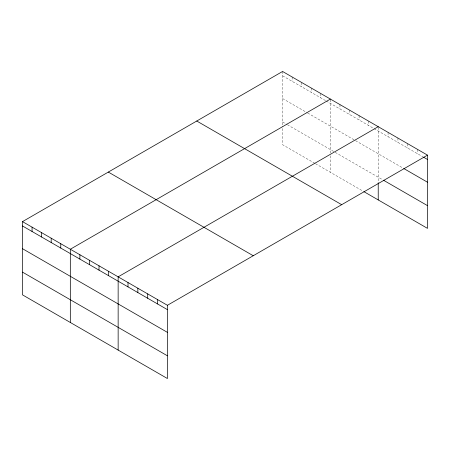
<?xml version="1.0" encoding="UTF-8"?>
<svg xmlns="http://www.w3.org/2000/svg" width="450" height="450" viewBox="0 0 450 450"><rect width="100%" height="100%" fill="white"/><g stroke="black" fill="none" stroke-linecap="round" stroke-linejoin="round"><path stroke-width="0.34" stroke-dasharray="2.25 1.69" d="M282.583 75.814L325.62 100.659M326.222 101.008L373.444 128.273M374.04 128.616L422.865 156.803M282.583 98.55L307.091 112.697M307.688 113.046L354.915 140.31M355.511 140.653L403.155 168.159M282.583 121.972L286.762 124.386M287.364 124.734L334.586 151.999M335.188 152.342L382.866 179.871M314.859 163.344L282.583 144.709L282.583 126.107M315.461 163.688L363.285 191.301M417.645 149.445L417.645 153.793M407.79 143.758L407.79 148.101M397.935 138.066L397.935 142.414M388.08 132.379L388.08 136.721M378.225 127.311L378.225 182.014M368.662 121.168L368.662 125.511M359.1 115.644L359.1 119.987M349.532 110.121L349.532 114.469M339.969 104.603L339.969 108.945M330.401 99.698L330.401 153.028M330.401 155.784L330.401 172.316M320.839 93.555L320.839 97.903M311.276 88.037L311.276 92.379M301.708 82.513L301.708 86.856M292.146 76.989L292.146 81.332M282.583 71.466L282.583 125.415"/><path stroke-width="0.67" d="M427.5 155.138L282.583 71.466L22.5 221.625L22.5 294.863L167.417 378.534L167.417 305.291L427.5 155.138L427.5 228.375L363.881 191.644M330.401 99.079L70.324 249.232L70.324 322.476M378.225 126.692L118.147 276.846L118.147 350.083M423.444 157.14L427.5 159.48M403.734 168.497L427.5 182.216M383.445 180.203L427.5 205.639M196.751 121.022L341.674 204.688M108.326 172.074L253.249 255.741M22.5 221.625L167.417 305.291M22.5 225.968L167.417 309.639M22.5 248.704L167.417 332.37M22.5 272.126L167.417 355.798M378.225 182.706L378.225 199.929M157.567 299.604L157.567 303.947M147.713 293.912L147.713 298.26M137.858 288.225L137.858 292.567M128.002 282.532L128.002 286.881M108.585 271.322L108.585 275.67M99.017 265.804L99.017 270.146M89.454 260.28L89.454 264.623M79.886 254.756L79.886 259.099M60.761 243.714L60.761 248.057M51.193 238.191L51.193 242.533M41.631 232.667L41.631 237.015M32.062 227.149L32.062 231.491"/></g></svg>
